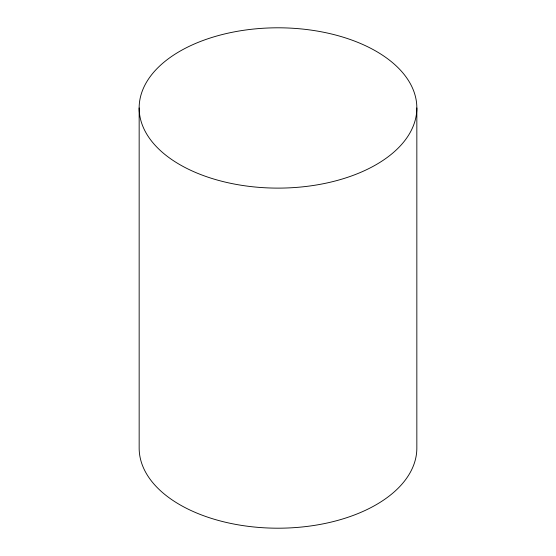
<?xml version="1.0" encoding="UTF-8"?>
<svg xmlns="http://www.w3.org/2000/svg" width="556" height="556" viewBox="0 0 556 556"><rect width="100%" height="100%" fill="white"/><g stroke="black" fill="none" stroke-linecap="round" stroke-linejoin="round"><path stroke-width="0.83" d="M416.84 107.954A138.84 80.154 0 0 1 208.583 177.378A138.84 80.154 0 0 1 208.583 38.538A138.84 80.154 0 0 1 416.84 107.954L416.84 448.046A138.84 80.154 0 0 1 278 528.2A138.84 80.154 0 0 1 139.16 448.046L139.16 107.954"/></g></svg>
